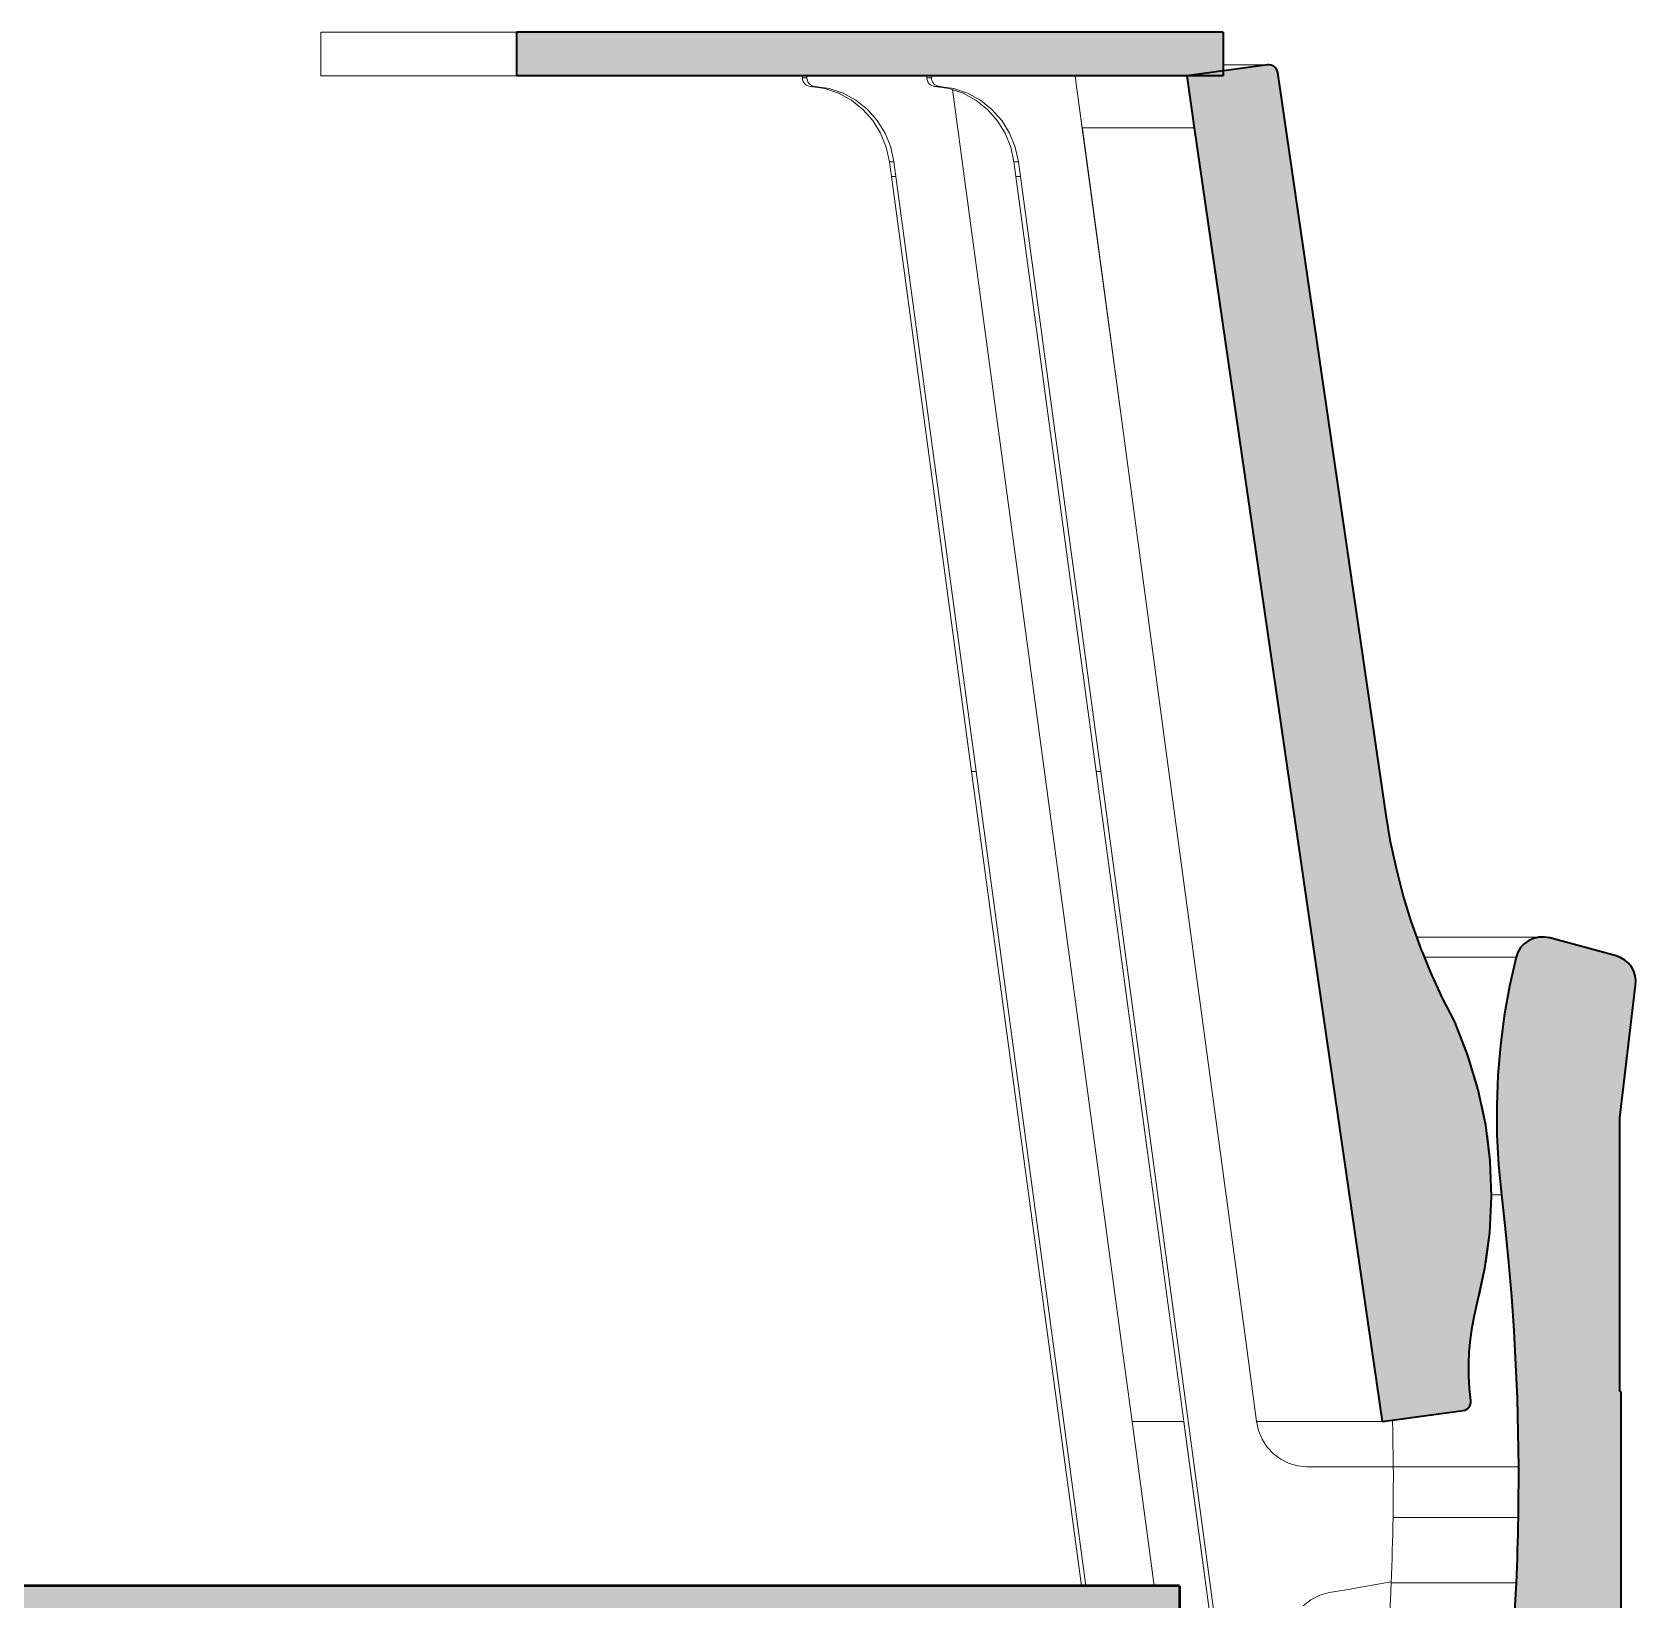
# Model space of a CAD drawing. Header units: millimetres. Extents: x -46169 to 135069, y -86316 to 18123.
# Drawn here: x 121046 to 121963, y -80475 to -79579 of the extents above; entities that cross this region are included whole.
import ezdxf

# ---------------------------------------------------------------- set-up
doc = ezdxf.new("R2010")
doc.units = ezdxf.units.MM
doc.header["$MEASUREMENT"] = 0
doc.linetypes.add('Wipeout_Contour', pattern=[1000, 0, -1000])
for name, color, linetype in [('New_A-20-M_Floor_Slab', 7, 'Continuous'), ('New_A-25-M_Wall_Int', 7, 'Continuous'), ('New_A-35-M_FFE_Fixed', 7, 'Continuous')]:
    doc.layers.add(name, color=color, linetype=linetype)
for name, color, linetype, lineweight, true_color in [('New_A-20-M_Floor_Slab_Pen_No__29', 7, 'Continuous', 50, 0x2a2a2a), ('New_A-20-M_Floor_Slab_Pen_No__81', 7, 'Continuous', 20, 0x6a6a6a), ('New_A-35-M_FFE_Fixed_Pen_No__104', 7, 'Continuous', 15, 0xa6a6a6), ('New_A-35-M_FFE_Fixed_Pen_No__44', 7, 'Continuous', 35, 0x444444)]:
    doc.layers.add(name, color=color, linetype=linetype, lineweight=lineweight, true_color=true_color)
doc.layers.add('New_A-35-M_FFE_Fixed_Pen_No__93', color=8, linetype='Continuous', lineweight=13)

# ---------------------------------------------------------------- blocks, each defined once
blk = doc.blocks.new('Section Elem_15_3', base_point=(188935.42, -81480.18))
at = {"color": 254, "linetype": 'Wipeout_Contour', "lineweight": 0, "ltscale": 1021435.040070243}
blk.add_wipeout([(121674.86, -80372.81), (121687.52, -80466.68), (121701.99, -80466.68), (121701.99, -80574.06), (121710.27, -80635.43), (121739.85, -80635.43), (121704.43, -80372.81)], dxfattribs=at).dxf.layer = 'New_A-25-M_Wall_Int'
at = {"color": 254, "linetype": 'Wipeout_Contour', "lineweight": 0, "ltscale": 2042804.96227188}
blk.add_wipeout([(121817.86, -80372.73), (121746.02, -80372.73), (121746.03, -80372.81), (121747.2, -80378.03), (121749.26, -80382.96), (121752.12, -80387.42), (121755.71, -80391.29), (121759.91, -80394.44), (121764.58, -80396.76), (121769.57, -80398.18), (121774.73, -80398.66), (121824.18, -80398.66), (121823.96, -80379.19), (121823.78, -80371.93)], dxfattribs=at).dxf.layer = 'New_A-25-M_Wall_Int'
blk = doc.blocks.new('Section Elem_81_3', base_point=(188935.42, -81480.18))
at = {"layer": 'New_A-35-M_FFE_Fixed_Pen_No__44', "linetype": 'Continuous'}
blk.add_line((121954.13, -80355.66), (121953.58, -80355.66), dxfattribs=at)
at = {"layer": 'New_A-35-M_FFE_Fixed_Pen_No__44', "linetype": 'Continuous', "flags": 128}
blk.add_lwpolyline([(121954.13, -80355.66), (121954.13, -80487.66), (121954.13, -80499.66)], dxfattribs=at)
at = {"color": 254, "linetype": 'Wipeout_Contour', "lineweight": 0, "ltscale": 580213.564359}
blk.add_wipeout([(121211.18, -79578.76), (121211.18, -79603.76), (121323.08, -79603.76), (121323.08, -79578.76)], dxfattribs=at).dxf.layer = 'New_A-35-M_FFE_Fixed'
at = {"color": 254, "linetype": 'Wipeout_Contour', "lineweight": 0, "ltscale": 580980.143754}
blk.add_wipeout([(121486.47, -79604.84), (121489.05, -79604.84), (121489.05, -79603.76), (121486.47, -79603.76)], dxfattribs=at).dxf.layer = 'New_A-35-M_FFE_Fixed'
at = {"color": 254, "linetype": 'Wipeout_Contour', "lineweight": 0, "ltscale": 581808.886266}
blk.add_wipeout([(121726.84, -79597.54), (121752.28, -79597.54), (121753.29, -79597.5), (121726.84, -79597.5)], dxfattribs=at).dxf.layer = 'New_A-35-M_FFE_Fixed'
at = {"color": 254, "linetype": 'Wipeout_Contour', "lineweight": 0, "ltscale": 581022.613373}
blk.add_wipeout([(121499.24, -79611.05), (121501.83, -79611.05), (121493.62, -79609.83), (121491.03, -79609.83)], dxfattribs=at).dxf.layer = 'New_A-35-M_FFE_Fixed'
at = {"color": 254, "linetype": 'Wipeout_Contour', "lineweight": 0, "ltscale": 581223.261764}
blk.add_wipeout([(121557.73, -79605.78), (121557.98, -79606.69), (121560.57, -79606.69), (121560.32, -79605.78)], dxfattribs=at).dxf.layer = 'New_A-35-M_FFE_Fixed'
at = {"color": 254, "linetype": 'Wipeout_Contour', "lineweight": 0, "ltscale": 581120.012038}
blk.add_wipeout([(121521.05, -79622.96), (121523.63, -79622.96), (121517.07, -79617.71), (121514.48, -79617.71)], dxfattribs=at).dxf.layer = 'New_A-35-M_FFE_Fixed'
at = {"color": 254, "linetype": 'Wipeout_Contour', "lineweight": 0, "ltscale": 581422.968301}
blk.add_wipeout([(121600.41, -79629.3), (121597.82, -79629.3), (121602.3, -79636.54), (121604.88, -79636.54)], dxfattribs=at).dxf.layer = 'New_A-35-M_FFE_Fixed'
at = {"color": 254, "linetype": 'Wipeout_Contour', "lineweight": 0, "ltscale": 581214.282386}
blk.add_wipeout([(121534.33, -79644.47), (121536.92, -79644.47), (121533.71, -79636.54), (121531.12, -79636.54)], dxfattribs=at).dxf.layer = 'New_A-35-M_FFE_Fixed'
at = {"color": 254, "linetype": 'Wipeout_Contour', "lineweight": 0, "ltscale": 581264.04443}
blk.add_wipeout([(121537.31, -79661.28), (121539.9, -79661.28), (121538.77, -79652.84), (121536.18, -79652.84)], dxfattribs=at).dxf.layer = 'New_A-35-M_FFE_Fixed'
at = {"color": 254, "linetype": 'Wipeout_Contour', "lineweight": 0, "ltscale": 581502.181074}
blk.add_wipeout([(121607.35, -79652.84), (121608.49, -79661.28), (121611.08, -79661.28), (121609.94, -79652.84)], dxfattribs=at).dxf.layer = 'New_A-35-M_FFE_Fixed'
at = {"color": 254, "linetype": 'Wipeout_Contour', "lineweight": 0, "ltscale": 583342.067603}
blk.add_wipeout([(121838.36, -80097.96), (121839, -80099.74), (121899.02, -80099.74), (121901.54, -80097.96)], dxfattribs=at).dxf.layer = 'New_A-35-M_FFE_Fixed'
at = {"color": 254, "linetype": 'Wipeout_Contour', "lineweight": 0, "ltscale": 729203.047875}
blk.add_wipeout([(121842.01, -80107.4), (121845.58, -80116.2), (121849.21, -80124.11), (121890.56, -80124.11), (121894.3, -80107.4)], dxfattribs=at).dxf.layer = 'New_A-35-M_FFE_Fixed'
at = {"color": 254, "linetype": 'Wipeout_Contour', "lineweight": 0, "ltscale": 729441.251508}
blk.add_wipeout([(121883.93, -80174.97), (121870.23, -80174.97), (121872.74, -80183.31), (121874.57, -80192.05), (121883.27, -80192.05)], dxfattribs=at).dxf.layer = 'New_A-35-M_FFE_Fixed'
at = {"color": 254, "linetype": 'Wipeout_Contour', "lineweight": 0, "ltscale": 729651.888701}
blk.add_wipeout([(121879.36, -80262.6), (121888.11, -80262.6), (121885.92, -80243.24), (121880.19, -80243.24), (121880.23, -80244.3)], dxfattribs=at).dxf.layer = 'New_A-35-M_FFE_Fixed'
at = {"color": 254, "linetype": 'Wipeout_Contour', "lineweight": 0, "ltscale": 1021711.4162587}
blk.add_wipeout([(121869.17, -80318.95), (121868.91, -80320.82), (121893.01, -80320.82), (121891.66, -80301.39), (121872.96, -80301.39), (121872.12, -80305.2), (121870.48, -80312.04)], dxfattribs=at).dxf.layer = 'New_A-35-M_FFE_Fixed'
at = {"color": 254, "linetype": 'Wipeout_Contour', "lineweight": 0, "ltscale": 584013.33916}
blk.add_wipeout([(121824.11, -80420.41), (121895.55, -80420.41), (121895.59, -80416.79), (121824.14, -80416.79)], dxfattribs=at).dxf.layer = 'New_A-35-M_FFE_Fixed'
at = {"color": 254, "linetype": 'Wipeout_Contour', "lineweight": 0, "ltscale": 584037.934232}
blk.add_wipeout([(121823.93, -80432.34), (121895.36, -80432.34), (121895.45, -80427.66), (121824.01, -80427.66)], dxfattribs=at).dxf.layer = 'New_A-35-M_FFE_Fixed'
at = {"color": 254, "linetype": 'Wipeout_Contour', "lineweight": 0, "ltscale": 584121.640188}
blk.add_wipeout([(121822.51, -80474.79), (121893.84, -80474.79), (121894.31, -80465.08), (121822.95, -80465.08)], dxfattribs=at).dxf.layer = 'New_A-35-M_FFE_Fixed'
at = {"layer": 'New_A-35-M_FFE_Fixed_Pen_No__44', "linetype": 'Continuous'}
for p, q in [((121323.08, -79578.76), (121323.08, -79603.76)), ((121726.84, -79578.76), (121323.08, -79578.76))]:
    blk.add_line(p, q, dxfattribs=at)
at = {"layer": 'New_A-35-M_FFE_Fixed_Pen_No__93', "linetype": 'Continuous'}
for p, q in [((121211.18, -79578.76), (121211.18, -79603.76)), ((121211.18, -79578.76), (121323.08, -79578.76)), ((121211.18, -79603.76), (121323.08, -79603.76))]:
    blk.add_line(p, q, dxfattribs=at)
at = {"color": 254, "linetype": 'Wipeout_Contour', "lineweight": 0, "ltscale": 581005.872625}
blk.add_wipeout([(121491.03, -79609.83), (121493.62, -79609.83), (121492.71, -79609.69), (121490.12, -79609.69)], dxfattribs=at).dxf.layer = 'New_A-35-M_FFE_Fixed'
at = {"color": 254, "linetype": 'Wipeout_Contour', "lineweight": 0, "ltscale": 581086.590585}
blk.add_wipeout([(121514.48, -79617.71), (121517.07, -79617.71), (121509.73, -79613.7), (121507.14, -79613.7)], dxfattribs=at).dxf.layer = 'New_A-35-M_FFE_Fixed'
at = {"color": 254, "linetype": 'Wipeout_Contour', "lineweight": 0, "ltscale": 581229.679785}
blk.add_wipeout([(121558.4, -79607.53), (121558.96, -79608.28), (121561.55, -79608.28), (121560.99, -79607.53)], dxfattribs=at).dxf.layer = 'New_A-35-M_FFE_Fixed'
at = {"color": 254, "linetype": 'Wipeout_Contour', "lineweight": 0, "ltscale": 581153.078842}
blk.add_wipeout([(121526.65, -79629.3), (121529.24, -79629.3), (121523.63, -79622.96), (121521.05, -79622.96)], dxfattribs=at).dxf.layer = 'New_A-35-M_FFE_Fixed'
at = {"color": 254, "linetype": 'Wipeout_Contour', "lineweight": 0, "ltscale": 581391.235674}
blk.add_wipeout([(121594.81, -79622.96), (121592.22, -79622.96), (121597.82, -79629.3), (121600.41, -79629.3)], dxfattribs=at).dxf.layer = 'New_A-35-M_FFE_Fixed'
at = {"color": 254, "linetype": 'Wipeout_Contour', "lineweight": 0, "ltscale": 581452.431533}
blk.add_wipeout([(121604.88, -79636.54), (121602.3, -79636.54), (121605.5, -79644.47), (121608.09, -79644.47)], dxfattribs=at).dxf.layer = 'New_A-35-M_FFE_Fixed'
at = {"color": 254, "linetype": 'Wipeout_Contour', "lineweight": 0, "ltscale": 581240.612341}
blk.add_wipeout([(121534.33, -79644.47), (121536.18, -79652.84), (121538.77, -79652.84), (121536.92, -79644.47)], dxfattribs=at).dxf.layer = 'New_A-35-M_FFE_Fixed'
at = {"color": 254, "linetype": 'Wipeout_Contour', "lineweight": 0, "ltscale": 581963.121382}
blk.add_wipeout([(121656.93, -80001.29), (121611.08, -79661.28), (121608.49, -79661.28), (121654.34, -80001.29)], dxfattribs=at).dxf.layer = 'New_A-35-M_FFE_Fixed'
at = {"color": 254, "linetype": 'Wipeout_Contour', "lineweight": 0, "ltscale": 583342.311986}
blk.add_wipeout([(121904.38, -80096.7), (121837.91, -80096.7), (121838.36, -80097.96), (121901.54, -80097.96)], dxfattribs=at).dxf.layer = 'New_A-35-M_FFE_Fixed'
at = {"color": 254, "linetype": 'Wipeout_Contour', "lineweight": 0, "ltscale": 583353.175447}
blk.add_wipeout([(121895.33, -80104.56), (121840.86, -80104.56), (121842.01, -80107.4), (121894.3, -80107.4)], dxfattribs=at).dxf.layer = 'New_A-35-M_FFE_Fixed'
at = {"color": 254, "linetype": 'Wipeout_Contour', "lineweight": 0, "ltscale": 729381.420543}
blk.add_wipeout([(121864.58, -80157.93), (121866.83, -80163.61), (121870.23, -80174.97), (121883.93, -80174.97), (121885.37, -80157.93)], dxfattribs=at).dxf.layer = 'New_A-35-M_FFE_Fixed'
at = {"color": 254, "linetype": 'Wipeout_Contour', "lineweight": 0, "ltscale": 729499.112539}
blk.add_wipeout([(121874.57, -80192.05), (121876.96, -80203.42), (121877.66, -80209.15), (121883.38, -80209.15), (121883.27, -80192.05)], dxfattribs=at).dxf.layer = 'New_A-35-M_FFE_Fixed'
at = {"color": 254, "linetype": 'Wipeout_Contour', "lineweight": 0, "ltscale": 729754.662487}
blk.add_wipeout([(121876.54, -80285.14), (121872.96, -80301.39), (121891.66, -80301.39), (121890.03, -80281.98), (121876.96, -80281.98)], dxfattribs=at).dxf.layer = 'New_A-35-M_FFE_Fixed'
at = {"color": 254, "linetype": 'Wipeout_Contour', "lineweight": 0, "ltscale": 1021778.9422343}
blk.add_wipeout([(121867.27, -80339.92), (121867.28, -80340.27), (121894.08, -80340.27), (121893.01, -80320.82), (121868.91, -80320.82), (121868.2, -80325.91), (121867.57, -80332.91)], dxfattribs=at).dxf.layer = 'New_A-35-M_FFE_Fixed'
at = {"color": 254, "linetype": 'Wipeout_Contour', "lineweight": 0, "ltscale": 584005.45395}
blk.add_wipeout([(121824.17, -80413.16), (121824.14, -80416.79), (121895.59, -80416.79), (121895.61, -80413.16)], dxfattribs=at).dxf.layer = 'New_A-35-M_FFE_Fixed'
at = {"color": 254, "linetype": 'Wipeout_Contour', "lineweight": 0, "ltscale": 584106.855952}
blk.add_wipeout([(121822.95, -80465.08), (121894.31, -80465.08), (121894.51, -80460.4), (121823.13, -80460.4)], dxfattribs=at).dxf.layer = 'New_A-35-M_FFE_Fixed'
at = {"color": 254, "linetype": 'Wipeout_Contour', "lineweight": 0, "ltscale": 580988.151415}
blk.add_wipeout([(121487.23, -79607.53), (121489.81, -79607.53), (121489.4, -79606.69), (121486.81, -79606.69)], dxfattribs=at).dxf.layer = 'New_A-35-M_FFE_Fixed'
at = {"color": 254, "linetype": 'Wipeout_Contour', "lineweight": 0, "ltscale": 581053.80152}
blk.add_wipeout([(121507.14, -79613.7), (121509.73, -79613.7), (121501.83, -79611.05), (121499.24, -79611.05)], dxfattribs=at).dxf.layer = 'New_A-35-M_FFE_Fixed'
at = {"color": 254, "linetype": 'Wipeout_Contour', "lineweight": 0, "ltscale": 581240.572376}
blk.add_wipeout([(121563.03, -79609.38), (121560.44, -79609.38), (121561.3, -79609.69), (121563.89, -79609.69)], dxfattribs=at).dxf.layer = 'New_A-35-M_FFE_Fixed'
at = {"color": 254, "linetype": 'Wipeout_Contour', "lineweight": 0, "ltscale": 581358.170495}
blk.add_wipeout([(121585.65, -79617.71), (121592.22, -79622.96), (121594.81, -79622.96), (121588.24, -79617.71)], dxfattribs=at).dxf.layer = 'New_A-35-M_FFE_Fixed'
at = {"color": 254, "linetype": 'Wipeout_Contour', "lineweight": 0, "ltscale": 581184.814604}
blk.add_wipeout([(121531.12, -79636.54), (121533.71, -79636.54), (121529.24, -79629.3), (121526.65, -79629.3)], dxfattribs=at).dxf.layer = 'New_A-35-M_FFE_Fixed'
at = {"color": 254, "linetype": 'Wipeout_Contour', "lineweight": 0, "ltscale": 581478.755656}
blk.add_wipeout([(121609.94, -79652.84), (121608.09, -79644.47), (121605.5, -79644.47), (121607.35, -79652.84)], dxfattribs=at).dxf.layer = 'New_A-35-M_FFE_Fixed'
at = {"color": 254, "linetype": 'Wipeout_Contour', "lineweight": 0, "ltscale": 729156.519451}
blk.add_wipeout([(121837.65, -80095.95), (121837.67, -80096.02), (121907.42, -80096.02), (121910.54, -80095.94), (121838.1, -80095.94)], dxfattribs=at).dxf.layer = 'New_A-35-M_FFE_Fixed'
at = {"color": 254, "linetype": 'Wipeout_Contour', "lineweight": 0, "ltscale": 583347.559399}
blk.add_wipeout([(121896.92, -80101.97), (121839.8, -80101.97), (121840.86, -80104.56), (121895.33, -80104.56)], dxfattribs=at).dxf.layer = 'New_A-35-M_FFE_Fixed'
at = {"color": 254, "linetype": 'Wipeout_Contour', "lineweight": 0, "ltscale": 729319.601299}
blk.add_wipeout([(121857.49, -80140.97), (121859.26, -80144.44), (121864.58, -80157.93), (121885.37, -80157.93), (121887.58, -80140.97)], dxfattribs=at).dxf.layer = 'New_A-35-M_FFE_Fixed'
at = {"color": 254, "linetype": 'Wipeout_Contour', "lineweight": 0, "ltscale": 729555.225721}
blk.add_wipeout([(121883.38, -80209.15), (121877.66, -80209.15), (121879.46, -80223.79), (121879.55, -80226.22), (121884.26, -80226.22)], dxfattribs=at).dxf.layer = 'New_A-35-M_FFE_Fixed'
at = {"color": 254, "linetype": 'Wipeout_Contour', "lineweight": 0, "ltscale": 729705.500719}
blk.add_wipeout([(121879.25, -80264.79), (121876.96, -80281.98), (121890.03, -80281.98), (121888.11, -80262.6), (121879.36, -80262.6)], dxfattribs=at).dxf.layer = 'New_A-35-M_FFE_Fixed'
at = {"color": 254, "linetype": 'Wipeout_Contour', "lineweight": 0, "ltscale": 875878.572007}
blk.add_wipeout([(121894.08, -80340.27), (121867.28, -80340.27), (121867.32, -80346.94), (121867.7, -80353.96), (121868.3, -80359.72), (121894.88, -80359.72)], dxfattribs=at).dxf.layer = 'New_A-35-M_FFE_Fixed'
at = {"color": 254, "linetype": 'Wipeout_Contour', "lineweight": 0, "ltscale": 583989.589833}
blk.add_wipeout([(121824.18, -80409.54), (121895.63, -80409.54), (121895.64, -80405.91), (121824.19, -80405.91)], dxfattribs=at).dxf.layer = 'New_A-35-M_FFE_Fixed'
at = {"color": 254, "linetype": 'Wipeout_Contour', "lineweight": 0, "ltscale": 584021.193069}
blk.add_wipeout([(121824.07, -80424.04), (121895.51, -80424.04), (121895.55, -80420.41), (121824.11, -80420.41)], dxfattribs=at).dxf.layer = 'New_A-35-M_FFE_Fixed'
at = {"color": 254, "linetype": 'Wipeout_Contour', "lineweight": 0, "ltscale": 584097.16865}
blk.add_wipeout([(121823.13, -80460.4), (121894.51, -80460.4), (121894.69, -80455.72), (121823.3, -80455.72)], dxfattribs=at).dxf.layer = 'New_A-35-M_FFE_Fixed'
at = {"color": 254, "linetype": 'Wipeout_Contour', "lineweight": 0, "ltscale": 580991.527963}
blk.add_wipeout([(121487.79, -79608.28), (121490.38, -79608.28), (121489.81, -79607.53), (121487.23, -79607.53)], dxfattribs=at).dxf.layer = 'New_A-35-M_FFE_Fixed'
at = {"color": 254, "linetype": 'Wipeout_Contour', "lineweight": 0, "ltscale": 581236.944051}
blk.add_wipeout([(121562.24, -79608.9), (121559.65, -79608.9), (121560.44, -79609.38), (121563.03, -79609.38)], dxfattribs=at).dxf.layer = 'New_A-35-M_FFE_Fixed'
at = {"color": 254, "linetype": 'Wipeout_Contour', "lineweight": 0, "ltscale": 729156.592022}
blk.add_wipeout([(121899.02, -80099.74), (121839, -80099.74), (121839.69, -80101.68), (121839.8, -80101.97), (121896.92, -80101.97)], dxfattribs=at).dxf.layer = 'New_A-35-M_FFE_Fixed'
at = {"color": 254, "linetype": 'Wipeout_Contour', "lineweight": 0, "ltscale": 729260.391284}
blk.add_wipeout([(121890.56, -80124.11), (121849.21, -80124.11), (121852.11, -80130.46), (121857.49, -80140.97), (121887.58, -80140.97)], dxfattribs=at).dxf.layer = 'New_A-35-M_FFE_Fixed'
at = {"color": 254, "linetype": 'Wipeout_Contour', "lineweight": 0, "ltscale": 583684.319499}
blk.add_wipeout([(121884.26, -80226.22), (121879.55, -80226.22), (121880.19, -80243.24), (121885.92, -80243.24)], dxfattribs=at).dxf.layer = 'New_A-35-M_FFE_Fixed'
at = {"color": 254, "linetype": 'Wipeout_Contour', "lineweight": 0, "ltscale": 2043700.011776195}
blk.add_wipeout([(121823.78, -80371.93), (121823.96, -80379.19), (121895.39, -80379.19), (121894.88, -80359.72), (121868.3, -80359.72), (121868.42, -80360.94), (121868.45, -80361.91), (121868.28, -80362.87), (121867.93, -80363.78), (121867.39, -80364.6), (121866.71, -80365.31), (121865.89, -80365.88), (121864.98, -80366.28), (121864, -80366.51)], dxfattribs=at).dxf.layer = 'New_A-35-M_FFE_Fixed'
at = {"color": 254, "linetype": 'Wipeout_Contour', "lineweight": 0, "ltscale": 584029.015624}
blk.add_wipeout([(121824.01, -80427.66), (121895.45, -80427.66), (121895.51, -80424.04), (121824.07, -80424.04)], dxfattribs=at).dxf.layer = 'New_A-35-M_FFE_Fixed'
at = {"color": 254, "linetype": 'Wipeout_Contour', "lineweight": 0, "ltscale": 584087.428285}
blk.add_wipeout([(121823.3, -80455.72), (121894.69, -80455.72), (121894.86, -80451.05), (121823.46, -80451.05)], dxfattribs=at).dxf.layer = 'New_A-35-M_FFE_Fixed'
at = {"layer": 'New_A-35-M_FFE_Fixed_Pen_No__93', "linetype": 'Continuous'}
blk.add_line((121885.92, -80243.24), (121880.19, -80243.24), dxfattribs=at)
at = {"color": 254, "linetype": 'Wipeout_Contour', "lineweight": 0, "ltscale": 580998.792536}
blk.add_wipeout([(121489.26, -79609.38), (121491.85, -79609.38), (121491.06, -79608.9), (121488.47, -79608.9)], dxfattribs=at).dxf.layer = 'New_A-35-M_FFE_Fixed'
at = {"color": 254, "linetype": 'Wipeout_Contour', "lineweight": 0, "ltscale": 581244.024583}
blk.add_wipeout([(121561.3, -79609.69), (121562.2, -79609.83), (121564.79, -79609.83), (121563.89, -79609.69)], dxfattribs=at).dxf.layer = 'New_A-35-M_FFE_Fixed'
at = {"color": 254, "linetype": 'Wipeout_Contour', "lineweight": 0, "ltscale": 583344.520187}
blk.add_wipeout([(121907.42, -80096.02), (121837.67, -80096.02), (121837.91, -80096.7), (121904.38, -80096.7)], dxfattribs=at).dxf.layer = 'New_A-35-M_FFE_Fixed'
at = {"color": 254, "linetype": 'Wipeout_Contour', "lineweight": 0, "ltscale": 583947.769485}
blk.add_wipeout([(121823.96, -80379.19), (121824.18, -80398.66), (121895.62, -80398.66), (121895.39, -80379.19)], dxfattribs=at).dxf.layer = 'New_A-35-M_FFE_Fixed'
at = {"color": 254, "linetype": 'Wipeout_Contour', "lineweight": 0, "ltscale": 584077.634961}
blk.add_wipeout([(121823.46, -80451.05), (121894.86, -80451.05), (121895.01, -80446.37), (121823.6, -80446.37)], dxfattribs=at).dxf.layer = 'New_A-35-M_FFE_Fixed'
at = {"color": 254, "linetype": 'Wipeout_Contour', "lineweight": 0, "ltscale": 581002.420731}
blk.add_wipeout([(121490.12, -79609.69), (121492.71, -79609.69), (121491.85, -79609.38), (121489.26, -79609.38)], dxfattribs=at).dxf.layer = 'New_A-35-M_FFE_Fixed'
at = {"color": 254, "linetype": 'Wipeout_Contour', "lineweight": 0, "ltscale": 581260.767407}
blk.add_wipeout([(121573.01, -79611.05), (121564.79, -79609.83), (121562.2, -79609.83), (121570.42, -79611.05)], dxfattribs=at).dxf.layer = 'New_A-35-M_FFE_Fixed'
at = {"color": 254, "linetype": 'Wipeout_Contour', "lineweight": 0, "ltscale": 583973.601151}
blk.add_wipeout([(121895.62, -80398.66), (121824.18, -80398.66), (121824.19, -80402.29), (121895.64, -80402.29)], dxfattribs=at).dxf.layer = 'New_A-35-M_FFE_Fixed'
at = {"color": 254, "linetype": 'Wipeout_Contour', "lineweight": 0, "ltscale": 584067.788785}
blk.add_wipeout([(121823.73, -80441.69), (121823.6, -80446.37), (121895.01, -80446.37), (121895.14, -80441.69)], dxfattribs=at).dxf.layer = 'New_A-35-M_FFE_Fixed'
at = {"color": 254, "linetype": 'Wipeout_Contour', "lineweight": 0, "ltscale": 580995.117803}
blk.add_wipeout([(121488.47, -79608.9), (121491.06, -79608.9), (121490.38, -79608.28), (121487.79, -79608.28)], dxfattribs=at).dxf.layer = 'New_A-35-M_FFE_Fixed'
at = {"color": 254, "linetype": 'Wipeout_Contour', "lineweight": 0, "ltscale": 581226.303662}
blk.add_wipeout([(121557.98, -79606.69), (121558.4, -79607.53), (121560.99, -79607.53), (121560.57, -79606.69)], dxfattribs=at).dxf.layer = 'New_A-35-M_FFE_Fixed'
at = {"color": 254, "linetype": 'Wipeout_Contour', "lineweight": 0, "ltscale": 581291.958558}
blk.add_wipeout([(121570.42, -79611.05), (121578.31, -79613.7), (121580.9, -79613.7), (121573.01, -79611.05)], dxfattribs=at).dxf.layer = 'New_A-35-M_FFE_Fixed'
at = {"color": 254, "linetype": 'Wipeout_Contour', "lineweight": 0, "ltscale": 583981.611035}
blk.add_wipeout([(121824.19, -80402.29), (121824.19, -80405.91), (121895.64, -80405.91), (121895.64, -80402.29)], dxfattribs=at).dxf.layer = 'New_A-35-M_FFE_Fixed'
at = {"color": 254, "linetype": 'Wipeout_Contour', "lineweight": 0, "ltscale": 584057.889867}
blk.add_wipeout([(121823.73, -80441.69), (121895.14, -80441.69), (121895.26, -80437.02), (121823.84, -80437.02)], dxfattribs=at).dxf.layer = 'New_A-35-M_FFE_Fixed'
at = {"color": 254, "linetype": 'Wipeout_Contour', "lineweight": 0, "ltscale": 580982.509331}
blk.add_wipeout([(121486.55, -79605.78), (121489.14, -79605.78), (121489.05, -79604.84), (121486.47, -79604.84)], dxfattribs=at).dxf.layer = 'New_A-35-M_FFE_Fixed'
at = {"color": 254, "linetype": 'Wipeout_Contour', "lineweight": 0, "ltscale": 581233.269377}
blk.add_wipeout([(121561.55, -79608.28), (121558.96, -79608.28), (121559.65, -79608.9), (121562.24, -79608.9)], dxfattribs=at).dxf.layer = 'New_A-35-M_FFE_Fixed'
at = {"color": 254, "linetype": 'Wipeout_Contour', "lineweight": 0, "ltscale": 581324.749112}
blk.add_wipeout([(121580.9, -79613.7), (121578.31, -79613.7), (121585.65, -79617.71), (121588.24, -79617.71)], dxfattribs=at).dxf.layer = 'New_A-35-M_FFE_Fixed'
at = {"color": 254, "linetype": 'Wipeout_Contour', "lineweight": 0, "ltscale": 583997.537491}
blk.add_wipeout([(121824.17, -80413.16), (121895.61, -80413.16), (121895.63, -80409.54), (121824.18, -80409.54)], dxfattribs=at).dxf.layer = 'New_A-35-M_FFE_Fixed'
at = {"color": 254, "linetype": 'Wipeout_Contour', "lineweight": 0, "ltscale": 584047.938313}
blk.add_wipeout([(121823.93, -80432.34), (121823.84, -80437.02), (121895.26, -80437.02), (121895.36, -80432.34)], dxfattribs=at).dxf.layer = 'New_A-35-M_FFE_Fixed'
at = {"layer": 'New_A-35-M_FFE_Fixed_Pen_No__104', "linetype": 'Continuous'}
blk.add_hatch(color=256, dxfattribs=at).paths.add_polyline_path([(121889.3, -80545.68), (121889.94, -80546.52), (121890.74, -80547.21), (121891.68, -80547.73), (121892.7, -80548.05), (121893.77, -80548.16), (121934.98, -80548.16), (121947.4, -80548.16), (121953.61, -80548.16), (121953.61, -80499.66), (121954.13, -80499.66), (121954.13, -80487.66), (121954.13, -80355.66), (121953.58, -80355.66), (121953.58, -80199.28), (121962.66, -80123.41), (121962.82, -80120.71), (121962.47, -80118.03), (121961.64, -80115.46), (121960.33, -80113.07), (121958.61, -80110.94), (121956.52, -80109.15), (121954.13, -80107.75), (121951.51, -80106.78), (121913.62, -80096.46), (121910.54, -80095.94), (121907.42, -80096.02), (121904.38, -80096.7), (121901.54, -80097.96), (121899.02, -80099.74), (121896.92, -80101.97), (121895.33, -80104.56), (121894.3, -80107.4), (121890.56, -80124.11), (121887.58, -80140.97), (121885.37, -80157.93), (121883.93, -80174.97), (121883.27, -80192.05), (121883.38, -80209.15), (121884.26, -80226.22), (121885.92, -80243.24), (121888.11, -80262.6), (121890.03, -80281.98), (121891.66, -80301.39), (121893.01, -80320.82), (121894.08, -80340.27), (121894.88, -80359.72), (121895.39, -80379.19), (121895.62, -80398.66), (121895.64, -80402.29), (121895.64, -80405.91), (121895.63, -80409.54), (121895.61, -80413.16), (121895.59, -80416.79), (121895.55, -80420.41), (121895.51, -80424.04), (121895.45, -80427.66), (121895.36, -80432.34), (121895.26, -80437.02), (121895.14, -80441.69), (121895.01, -80446.37), (121894.86, -80451.05), (121894.69, -80455.72), (121894.51, -80460.4), (121894.31, -80465.08), (121893.84, -80474.79), (121893.3, -80484.5), (121892.7, -80494.21), (121892.02, -80503.91), (121891.28, -80513.61), (121890.46, -80523.3), (121889.58, -80532.99), (121888.62, -80542.67), (121888.63, -80543.71), (121888.86, -80544.73)])
at = {"layer": 'New_A-35-M_FFE_Fixed_Pen_No__44', "linetype": 'Continuous', "flags": 128}
blk.add_lwpolyline([(121953.58, -80355.66), (121953.58, -80199.28), (121962.66, -80123.41), (121962.82, -80120.71), (121962.47, -80118.03), (121961.64, -80115.46), (121960.33, -80113.07), (121958.61, -80110.94), (121956.52, -80109.15), (121954.13, -80107.75), (121951.51, -80106.78), (121913.62, -80096.46), (121910.54, -80095.94), (121907.42, -80096.02), (121904.38, -80096.7), (121901.54, -80097.96), (121899.02, -80099.74), (121896.92, -80101.97), (121895.33, -80104.56), (121894.3, -80107.4), (121890.56, -80124.11), (121887.58, -80140.97), (121885.37, -80157.93), (121883.93, -80174.97), (121883.27, -80192.05), (121883.38, -80209.15), (121884.26, -80226.22), (121885.92, -80243.24), (121888.11, -80262.6), (121890.03, -80281.98), (121891.66, -80301.39), (121893.01, -80320.82), (121894.08, -80340.27), (121894.88, -80359.72), (121895.39, -80379.19), (121895.62, -80398.66), (121895.64, -80402.29), (121895.64, -80405.91), (121895.63, -80409.54), (121895.61, -80413.16), (121895.59, -80416.79), (121895.55, -80420.41), (121895.51, -80424.04), (121895.45, -80427.66), (121895.36, -80432.34), (121895.26, -80437.02), (121895.14, -80441.69), (121895.01, -80446.37), (121894.86, -80451.05), (121894.69, -80455.72), (121894.51, -80460.4), (121894.31, -80465.08), (121893.84, -80474.79), (121893.3, -80484.5)], dxfattribs=at)
at = {"color": 254, "linetype": 'Wipeout_Contour', "lineweight": 0, "ltscale": 580985.10893}
blk.add_wipeout([(121486.81, -79606.69), (121489.4, -79606.69), (121489.14, -79605.78), (121486.55, -79605.78)], dxfattribs=at).dxf.layer = 'New_A-35-M_FFE_Fixed'
at = {"color": 254, "linetype": 'Wipeout_Contour', "lineweight": 0, "ltscale": 581220.662895}
blk.add_wipeout([(121557.64, -79604.84), (121557.73, -79605.78), (121560.32, -79605.78), (121560.23, -79604.84)], dxfattribs=at).dxf.layer = 'New_A-35-M_FFE_Fixed'
at = {"color": 254, "linetype": 'Wipeout_Contour', "lineweight": 0, "ltscale": 581218.298202}
blk.add_wipeout([(121557.64, -79604.84), (121560.23, -79604.84), (121560.23, -79603.76), (121557.64, -79603.76)], dxfattribs=at).dxf.layer = 'New_A-35-M_FFE_Fixed'
at = {"color": 254, "linetype": 'Wipeout_Contour', "lineweight": 0, "ltscale": 13714075.03147724}
blk.add_wipeout([(121642.31, -79603.76), (121560.23, -79603.76), (121560.23, -79604.84), (121560.32, -79605.78), (121560.57, -79606.69), (121560.99, -79607.53), (121561.55, -79608.28), (121562.24, -79608.9), (121563.03, -79609.38), (121563.89, -79609.69), (121564.79, -79609.83), (121573.01, -79611.05), (121580.9, -79613.7), (121588.24, -79617.71), (121594.81, -79622.96), (121600.41, -79629.3), (121604.88, -79636.54), (121608.09, -79644.47), (121609.94, -79652.84), (121755.42, -80731.77), (121755.75, -80742.43), (121753.89, -80752.92), (121749.92, -80762.76), (121744.03, -80771.5), (121736.47, -80778.76), (121727.61, -80784.19), (121717.83, -80787.55), (121707.59, -80788.68), (121706.11, -80788.68), (121705.17, -80788.78), (121704.26, -80789.07), (121703.43, -80789.53), (121702.69, -80790.15), (121702.09, -80790.91), (121701.99, -80791.1), (121701.99, -80794.68), (121860.66, -80794.68), (121860.66, -80793.68), (121860.56, -80792.71), (121860.29, -80791.77), (121859.84, -80790.91), (121859.24, -80790.15), (121858.51, -80789.53), (121857.68, -80789.07), (121856.77, -80788.78), (121855.83, -80788.68), (121852.54, -80788.68), (121842.22, -80787.73), (121832.23, -80784.88), (121822.89, -80780.24), (121814.49, -80773.95), (121807.32, -80766.21), (121801.59, -80757.28), (121797.48, -80747.43), (121795.14, -80736.98), (121763.76, -80504.3), (121763.53, -80498.55), (121764.35, -80492.87), (121766.21, -80487.45), (121769.03, -80482.5), (121772.72, -80478.19), (121777.13, -80474.7), (121782.1, -80472.13), (121787.46, -80470.6), (121797.14, -80468.96), (121806.83, -80467.29), (121816.5, -80465.59), (121822.97, -80464.43), (121823.13, -80460.4), (121823.3, -80455.72), (121823.46, -80451.05), (121823.6, -80446.37), (121823.73, -80441.69), (121823.84, -80437.02), (121823.93, -80432.34), (121824.01, -80427.66), (121824.07, -80424.04), (121824.11, -80420.41), (121824.14, -80416.79), (121824.17, -80413.16), (121824.18, -80409.54), (121824.19, -80405.91), (121824.19, -80402.29), (121824.18, -80398.66), (121774.73, -80398.66), (121769.57, -80398.18), (121764.58, -80396.76), (121759.91, -80394.44), (121755.71, -80391.29), (121752.12, -80387.42), (121749.26, -80382.96), (121747.2, -80378.03), (121746.03, -80372.81), (121646.34, -79633.47)], dxfattribs=at).dxf.layer = 'New_A-35-M_FFE_Fixed'
at = {"layer": 'New_A-35-M_FFE_Fixed_Pen_No__93', "linetype": 'Continuous'}
for p, q in [((121838.1, -80095.94), (121837.65, -80095.95)), ((121910.54, -80095.94), (121838.1, -80095.94)), ((121894.3, -80107.4), (121842.01, -80107.4)), ((121823.78, -80371.93), (121823.96, -80379.19)), ((121823.96, -80379.19), (121824.18, -80398.66)), ((121769.57, -80398.18), (121764.58, -80396.76)), ((121774.73, -80398.66), (121769.57, -80398.18)), ((121824.18, -80398.66), (121774.73, -80398.66)), ((121824.18, -80398.66), (121824.19, -80402.29)), ((121895.62, -80398.66), (121824.18, -80398.66)), ((121824.18, -80409.54), (121824.17, -80413.16)), ((121824.19, -80405.91), (121824.18, -80409.54)), ((121824.19, -80402.29), (121824.19, -80405.91)), ((121824.11, -80420.41), (121824.07, -80424.04)), ((121824.14, -80416.79), (121824.11, -80420.41)), ((121824.17, -80413.16), (121824.14, -80416.79)), ((121824.01, -80427.66), (121823.93, -80432.34)), ((121824.07, -80424.04), (121824.01, -80427.66)), ((121895.45, -80427.66), (121824.01, -80427.66)), ((121823.84, -80437.02), (121823.73, -80441.69)), ((121823.93, -80432.34), (121823.84, -80437.02)), ((121823.6, -80446.37), (121823.46, -80451.05)), ((121823.73, -80441.69), (121823.6, -80446.37)), ((121823.3, -80455.72), (121823.13, -80460.4)), ((121823.46, -80451.05), (121823.3, -80455.72)), ((121806.83, -80467.29), (121816.5, -80465.59)), ((121816.5, -80465.59), (121822.97, -80464.43)), ((121822.95, -80465.08), (121822.51, -80474.79)), ((121823.13, -80460.4), (121822.95, -80465.08)), ((121894.31, -80465.08), (121822.95, -80465.08)), ((121772.72, -80478.19), (121777.13, -80474.7)), ((121777.13, -80474.7), (121782.1, -80472.13)), ((121782.1, -80472.13), (121787.46, -80470.6)), ((121787.46, -80470.6), (121797.14, -80468.96)), ((121797.14, -80468.96), (121806.83, -80467.29)), ((121822.51, -80474.79), (121822.01, -80484.5))]:
    blk.add_line(p, q, dxfattribs=at)
at = {"color": 254, "linetype": 'Wipeout_Contour', "lineweight": 0, "ltscale": 581642.464324}
blk.add_wipeout([(121706.14, -79603.76), (121642.31, -79603.76), (121646.34, -79633.47), (121710.43, -79633.47)], dxfattribs=at).dxf.layer = 'New_A-35-M_FFE_Fixed'
at = {"color": 254, "linetype": 'Wipeout_Contour', "lineweight": 0, "ltscale": 436347.414546}
blk.add_wipeout([(121726.84, -79597.54), (121726.84, -79600.97), (121752.28, -79597.54)], dxfattribs=at).dxf.layer = 'New_A-35-M_FFE_Fixed'
at = {"color": 254, "linetype": 'Wipeout_Contour', "lineweight": 0, "ltscale": 581725.127329}
blk.add_wipeout([(121537.31, -79661.28), (121583.16, -80001.29), (121585.75, -80001.29), (121539.9, -79661.28)], dxfattribs=at).dxf.layer = 'New_A-35-M_FFE_Fixed'
at = {"color": 254, "linetype": 'Wipeout_Contour', "lineweight": 0, "ltscale": 583382.340773}
blk.add_wipeout([(121656.93, -80001.29), (121654.34, -80001.29), (121752.84, -80731.77), (121755.42, -80731.77)], dxfattribs=at).dxf.layer = 'New_A-35-M_FFE_Fixed'
at = {"layer": 'New_A-35-M_FFE_Fixed_Pen_No__44', "linetype": 'Continuous'}
blk.add_line((121726.84, -79578.76), (121726.84, -79603.76), dxfattribs=at)
at = {"layer": 'New_A-35-M_FFE_Fixed_Pen_No__93', "linetype": 'Continuous'}
for p, q in [((121753.29, -79597.5), (121726.84, -79597.5)), ((121752.28, -79597.54), (121726.84, -79597.54)), ((121749.26, -80382.96), (121747.2, -80378.03)), ((121752.12, -80387.42), (121749.26, -80382.96)), ((121755.71, -80391.29), (121752.12, -80387.42)), ((121759.91, -80394.44), (121755.71, -80391.29)), ((121764.58, -80396.76), (121759.91, -80394.44))]:
    blk.add_line(p, q, dxfattribs=at)
at = {"color": 254, "linetype": 'Wipeout_Contour', "lineweight": 0, "ltscale": 582667.112517}
blk.add_wipeout([(121646.34, -79633.47), (121746.02, -80372.73), (121817.86, -80372.73), (121710.43, -79633.47)], dxfattribs=at).dxf.layer = 'New_A-35-M_FFE_Fixed'
at = {"layer": 'New_A-35-M_FFE_Fixed_Pen_No__93', "linetype": 'Continuous'}
for p, q in [((121746.03, -80372.81), (121739.82, -80326.7)), ((121817.86, -80372.73), (121746.02, -80372.73)), ((121747.2, -80378.03), (121746.03, -80372.81))]:
    blk.add_line(p, q, dxfattribs=at)
at = {"color": 254, "linetype": 'Wipeout_Contour', "lineweight": 0, "ltscale": 582792.385077}
blk.add_wipeout([(121585.75, -80001.29), (121583.16, -80001.29), (121645.92, -80466.68), (121648.5, -80466.68)], dxfattribs=at).dxf.layer = 'New_A-35-M_FFE_Fixed'
at = {"color": 254, "linetype": 'Wipeout_Contour', "lineweight": 0, "ltscale": 4795675.588919641}
blk.add_wipeout([(121489.05, -79603.76), (121489.05, -79604.84), (121489.14, -79605.78), (121489.4, -79606.69), (121489.81, -79607.53), (121490.38, -79608.28), (121491.06, -79608.9), (121491.85, -79609.38), (121492.71, -79609.69), (121493.62, -79609.83), (121501.83, -79611.05), (121509.73, -79613.7), (121517.07, -79617.71), (121523.63, -79622.96), (121529.24, -79629.3), (121533.71, -79636.54), (121536.92, -79644.47), (121538.77, -79652.84), (121648.5, -80466.68), (121687.52, -80466.68), (121595.54, -79784.58), (121572.22, -79611.65), (121570.42, -79611.05), (121562.2, -79609.83), (121561.3, -79609.69), (121560.44, -79609.38), (121559.65, -79608.9), (121558.96, -79608.28), (121558.4, -79607.53), (121557.98, -79606.69), (121557.73, -79605.78), (121557.64, -79604.84), (121557.64, -79603.76)], dxfattribs=at).dxf.layer = 'New_A-35-M_FFE_Fixed'
at = {"layer": 'New_A-35-M_FFE_Fixed_Pen_No__104', "linetype": 'Continuous'}
blk.add_hatch(color=256, dxfattribs=at).paths.add_polyline_path([(121323.08, -79603.76), (121726.84, -79603.76), (121726.84, -79578.76), (121323.08, -79578.76)])
at = {"layer": 'New_A-35-M_FFE_Fixed_Pen_No__44', "linetype": 'Continuous'}
blk.add_line((121726.84, -79603.76), (121323.08, -79603.76), dxfattribs=at)
at = {"layer": 'New_A-35-M_FFE_Fixed_Pen_No__93', "linetype": 'Continuous'}
for p, q in [((121486.47, -79604.84), (121486.47, -79603.76)), ((121489.05, -79604.84), (121489.05, -79603.76)), ((121557.64, -79603.76), (121557.64, -79604.84)), ((121560.23, -79603.76), (121560.23, -79604.84)), ((121486.55, -79605.78), (121486.47, -79604.84)), ((121486.47, -79604.84), (121489.05, -79604.84)), ((121486.81, -79606.69), (121486.55, -79605.78)), ((121487.23, -79607.53), (121486.81, -79606.69)), ((121487.79, -79608.28), (121487.23, -79607.53)), ((121488.47, -79608.9), (121487.79, -79608.28)), ((121489.26, -79609.38), (121488.47, -79608.9)), ((121489.14, -79605.78), (121489.05, -79604.84)), ((121489.4, -79606.69), (121489.14, -79605.78)), ((121490.12, -79609.69), (121489.26, -79609.38)), ((121489.81, -79607.53), (121489.4, -79606.69)), ((121490.38, -79608.28), (121489.81, -79607.53)), ((121491.03, -79609.83), (121490.12, -79609.69)), ((121491.06, -79608.9), (121490.38, -79608.28)), ((121499.24, -79611.05), (121491.03, -79609.83)), ((121491.03, -79609.83), (121493.62, -79609.83)), ((121491.85, -79609.38), (121491.06, -79608.9)), ((121492.71, -79609.69), (121491.85, -79609.38)), ((121493.62, -79609.83), (121492.71, -79609.69)), ((121501.83, -79611.05), (121493.62, -79609.83)), ((121507.14, -79613.7), (121499.24, -79611.05)), ((121509.73, -79613.7), (121501.83, -79611.05)), ((121514.48, -79617.71), (121507.14, -79613.7)), ((121517.07, -79617.71), (121509.73, -79613.7)), ((121557.64, -79604.84), (121557.73, -79605.78)), ((121560.23, -79604.84), (121557.64, -79604.84)), ((121557.73, -79605.78), (121557.98, -79606.69)), ((121557.98, -79606.69), (121558.4, -79607.53)), ((121558.4, -79607.53), (121558.96, -79608.28)), ((121558.96, -79608.28), (121559.65, -79608.9)), ((121559.65, -79608.9), (121560.44, -79609.38)), ((121560.23, -79604.84), (121560.32, -79605.78)), ((121560.32, -79605.78), (121560.57, -79606.69)), ((121560.44, -79609.38), (121561.3, -79609.69)), ((121560.57, -79606.69), (121560.99, -79607.53)), ((121560.99, -79607.53), (121561.55, -79608.28)), ((121561.3, -79609.69), (121562.2, -79609.83)), ((121561.55, -79608.28), (121562.24, -79608.9)), ((121564.79, -79609.83), (121562.2, -79609.83)), ((121562.24, -79608.9), (121563.03, -79609.38)), ((121563.03, -79609.38), (121563.89, -79609.69)), ((121563.89, -79609.69), (121564.79, -79609.83)), ((121521.05, -79622.96), (121514.48, -79617.71)), ((121523.63, -79622.96), (121517.07, -79617.71)), ((121526.65, -79629.3), (121521.05, -79622.96)), ((121529.24, -79629.3), (121523.63, -79622.96)), ((121531.12, -79636.54), (121526.65, -79629.3)), ((121533.71, -79636.54), (121529.24, -79629.3)), ((121534.33, -79644.47), (121531.12, -79636.54)), ((121536.92, -79644.47), (121533.71, -79636.54)), ((121536.18, -79652.84), (121534.33, -79644.47)), ((121538.77, -79652.84), (121536.92, -79644.47)), ((121537.31, -79661.28), (121536.18, -79652.84)), ((121536.18, -79652.84), (121538.77, -79652.84)), ((121539.9, -79661.28), (121538.77, -79652.84)), ((121537.31, -79661.28), (121539.9, -79661.28))]:
    blk.add_line(p, q, dxfattribs=at)
at = {"color": 254, "linetype": 'Wipeout_Contour', "lineweight": 0, "ltscale": 1599875.497734285}
blk.add_wipeout([(121578.31, -79613.7), (121572.22, -79611.65), (121595.54, -79784.58), (121674.86, -80372.81), (121704.43, -80372.81), (121607.35, -79652.84), (121605.5, -79644.47), (121602.3, -79636.54), (121597.82, -79629.3), (121592.22, -79622.96), (121585.65, -79617.71)], dxfattribs=at).dxf.layer = 'New_A-35-M_FFE_Fixed'
at = {"layer": 'New_A-35-M_FFE_Fixed_Pen_No__104', "linetype": 'Continuous'}
blk.add_hatch(color=256, dxfattribs=at).paths.add_polyline_path([(121757.88, -79600.84), (121757.45, -79599.95), (121756.86, -79599.16), (121756.11, -79598.5), (121755.24, -79597.99), (121754.29, -79597.65), (121753.29, -79597.5), (121752.28, -79597.54), (121706.14, -79603.76), (121710.43, -79633.47), (121817.86, -80372.73), (121864, -80366.51), (121864.98, -80366.28), (121865.89, -80365.88), (121866.71, -80365.31), (121867.39, -80364.6), (121867.93, -80363.78), (121868.28, -80362.87), (121868.45, -80361.91), (121868.42, -80360.94), (121867.7, -80353.96), (121867.32, -80346.94), (121867.27, -80339.92), (121867.57, -80332.91), (121868.2, -80325.91), (121869.17, -80318.95), (121870.48, -80312.04), (121872.12, -80305.2), (121876.54, -80285.14), (121879.25, -80264.79), (121880.23, -80244.3), (121879.46, -80223.79), (121876.96, -80203.42), (121872.74, -80183.31), (121866.83, -80163.61), (121859.26, -80144.44), (121852.11, -80130.46), (121845.58, -80116.2), (121839.69, -80101.68), (121834.44, -80086.94), (121829.84, -80071.99), (121825.9, -80056.87), (121822.64, -80041.6), (121820.04, -80026.21), (121758.12, -79601.8)])
at = {"layer": 'New_A-35-M_FFE_Fixed_Pen_No__44', "linetype": 'Continuous', "flags": 128}
for points in [[(121817.86, -80372.73), (121864, -80366.51), (121864.98, -80366.28), (121865.89, -80365.88), (121866.71, -80365.31), (121867.39, -80364.6), (121867.93, -80363.78), (121868.28, -80362.87), (121868.45, -80361.91), (121868.42, -80360.94), (121867.7, -80353.96), (121867.32, -80346.94), (121867.27, -80339.92), (121867.57, -80332.91), (121868.2, -80325.91), (121869.17, -80318.95), (121870.48, -80312.04), (121872.12, -80305.2), (121876.54, -80285.14), (121879.25, -80264.79), (121880.23, -80244.3), (121879.46, -80223.79), (121876.96, -80203.42), (121872.74, -80183.31), (121866.83, -80163.61), (121859.26, -80144.44), (121852.11, -80130.46), (121845.58, -80116.2), (121839.69, -80101.68), (121834.44, -80086.94), (121829.84, -80071.99), (121825.9, -80056.87), (121822.64, -80041.6), (121820.04, -80026.21), (121758.12, -79601.8), (121757.88, -79600.84), (121757.45, -79599.95), (121756.86, -79599.16), (121756.11, -79598.5), (121755.24, -79597.99), (121754.29, -79597.65), (121753.29, -79597.5), (121752.28, -79597.54), (121706.14, -79603.76)], [(121706.14, -79603.76), (121710.43, -79633.47), (121817.86, -80372.73)]]:
    blk.add_lwpolyline(points, dxfattribs=at)
at = {"layer": 'New_A-35-M_FFE_Fixed_Pen_No__93', "linetype": 'Continuous'}
for p, q in [((121643.33, -79611.19), (121642.33, -79603.76)), ((121562.2, -79609.83), (121570.42, -79611.05)), ((121564.79, -79609.83), (121573.01, -79611.05)), ((121570.42, -79611.05), (121578.31, -79613.7)), ((121572.22, -79611.65), (121597.57, -79799.6)), ((121573.01, -79611.05), (121580.9, -79613.7)), ((121578.31, -79613.7), (121585.65, -79617.71)), ((121580.9, -79613.7), (121588.24, -79617.71)), ((121668.74, -79799.6), (121643.33, -79611.19)), ((121585.65, -79617.71), (121592.22, -79622.96)), ((121588.24, -79617.71), (121594.81, -79622.96)), ((121592.22, -79622.96), (121597.82, -79629.3)), ((121594.81, -79622.96), (121600.41, -79629.3)), ((121597.82, -79629.3), (121602.3, -79636.54)), ((121600.41, -79629.3), (121604.88, -79636.54)), ((121602.3, -79636.54), (121605.5, -79644.47)), ((121604.88, -79636.54), (121608.09, -79644.47)), ((121710.43, -79633.47), (121646.33, -79633.47)), ((121605.5, -79644.47), (121607.35, -79652.84)), ((121608.09, -79644.47), (121609.94, -79652.84)), ((121609.94, -79652.84), (121607.35, -79652.84)), ((121607.35, -79652.84), (121608.49, -79661.28)), ((121609.94, -79652.84), (121611.08, -79661.28)), ((121583.16, -80001.29), (121537.31, -79661.28)), ((121585.75, -80001.29), (121539.9, -79661.28)), ((121611.08, -79661.28), (121608.49, -79661.28)), ((121608.49, -79661.28), (121654.34, -80001.29)), ((121611.08, -79661.28), (121656.93, -80001.29)), ((121597.57, -79799.6), (121624.02, -79995.76)), ((121695.19, -79995.76), (121668.74, -79799.6)), ((121624.02, -79995.76), (121668.64, -80326.7)), ((121739.82, -80326.7), (121695.19, -79995.76)), ((121645.92, -80466.68), (121583.16, -80001.29)), ((121583.16, -80001.29), (121585.75, -80001.29)), ((121648.5, -80466.68), (121585.75, -80001.29)), ((121656.93, -80001.29), (121654.34, -80001.29)), ((121654.34, -80001.29), (121752.84, -80731.77)), ((121656.93, -80001.29), (121755.42, -80731.77)), ((121668.64, -80326.7), (121674.86, -80372.81)), ((121704.43, -80372.81), (121674.85, -80372.81)), ((121687.52, -80466.68), (121674.86, -80372.81))]:
    blk.add_line(p, q, dxfattribs=at)
blk = doc.blocks.new('Section Elem_86_3', base_point=(188935.42, -81480.18))
at = {"layer": 'New_A-20-M_Floor_Slab_Pen_No__81', "linetype": 'Continuous', "lineweight": 0, "true_color": 0x353535}
blk.add_hatch(color=250, dxfattribs=at).paths.add_polyline_path([(121701.99, -80466.68), (120728.84, -80466.68), (120728.84, -80566.68), (121701.99, -80566.68)])
at = {"layer": 'New_A-20-M_Floor_Slab_Pen_No__29', "linetype": 'Continuous'}
for q in [(120728.84, -80466.68), (121701.99, -80566.68)]:
    blk.add_line((121701.99, -80466.68), q, dxfattribs=at)

msp = doc.modelspace()

# ---------------------------------------------------------------- block references
at = {"layer": 'New_A-25-M_Wall_Int'}
msp.add_blockref('Section Elem_15_3', (188935.42, -81480.18), dxfattribs=at)

# ---------------------------------------------------------------- next in the draw order: block references
at = {"layer": 'New_A-35-M_FFE_Fixed'}
msp.add_blockref('Section Elem_81_3', (188935.42, -81480.18), dxfattribs=at)

# ---------------------------------------------------------------- next in the draw order: block references
at = {"layer": 'New_A-20-M_Floor_Slab'}
msp.add_blockref('Section Elem_86_3', (188935.42, -81480.18), dxfattribs=at)

doc.saveas('drawing.dxf')
